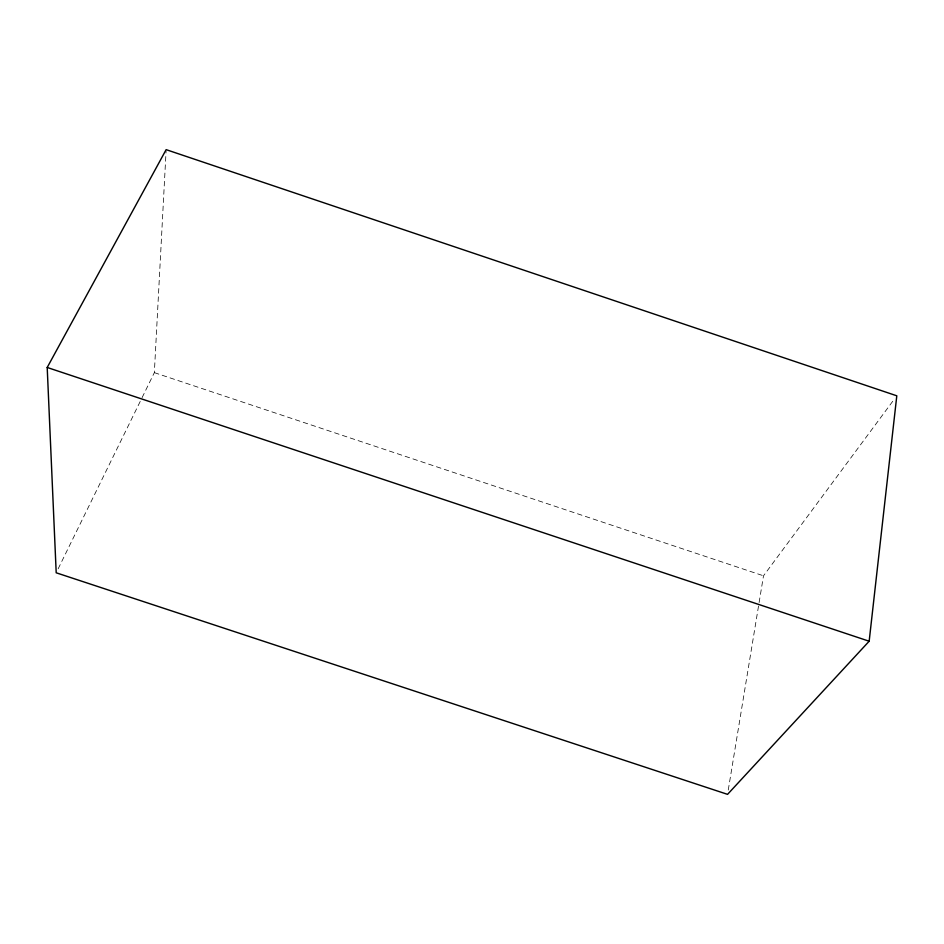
<?xml version="1.0" encoding="UTF-8"?>
<svg xmlns="http://www.w3.org/2000/svg" width="944" height="944" viewBox="0 0 944 944"><rect width="100%" height="100%" fill="white"/><g stroke="black" fill="none" stroke-linecap="round" stroke-linejoin="round"><path stroke-width="0.71" stroke-dasharray="4.72 3.54" d="M142.072 397.66L154.344 372.644L166.073 151.123M728.261 790.01L763.507 575.805L894.169 399.359M58.139 568.843L141.423 398.982M154.344 372.644L763.507 575.805"/><path stroke-width="1.42" d="M869.164 641.224L896.8 395.807L166.144 149.648L47.2 367.476L56.203 572.796L727.553 794.352L869.164 641.224L47.2 367.476"/></g></svg>
